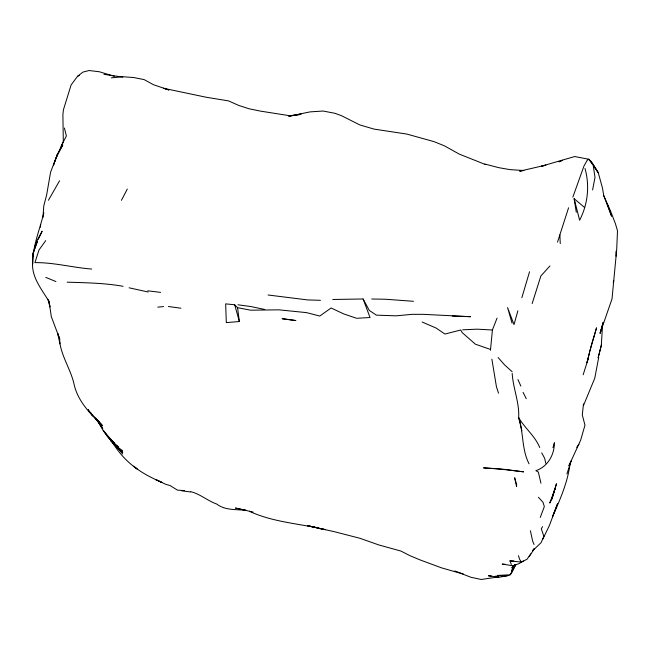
<?xml version="1.0" encoding="UTF-8"?>
<svg xmlns="http://www.w3.org/2000/svg" width="650" height="650" viewBox="0 0 650 650"><rect width="100%" height="100%" fill="white"/><g stroke="black" fill="none" stroke-linecap="round" stroke-linejoin="round"><path stroke-width="0.97" d="M603.208 322.286L602.582 324.529L601.331 344.963M42.949 217.514L43.778 205.92L46.694 194.724L50.554 172.323L57.46 154.253L62.774 144.974L56.493 156.78L53.414 165.336L57.46 154.253L56.493 156.78L63.31 141.879L62.896 114.522L63.432 109.769L71.11 84.947L77.545 76.294L82.891 72.109L89.026 70.525L99.361 71.76L114.384 76.31M603.728 195.544L610.399 210.73L615.42 223.673L617.5 230.815L616.688 249.746L612.024 298.894L600.113 333.214L603.143 322.514M40.406 227.232L40.649 224.38M490.457 350.342L492.407 330.005L497.039 318.142M583.489 403.877L582.286 414.895L584.959 425.189L580.645 440.204L568.896 465.774L571.114 461.004L566.914 473.964M592.597 189.971L594.994 177.385L593.076 164.409L588.876 159.266L574.706 156.536L541.418 166.221L545.894 165.238M589.712 351.658L586.958 362.781L591.492 344.703L596.554 327.827L589.948 350.732M48.945 301.438C42.242 290.095 32.817 278.988 32.5 265.208C32.273 247.114 39.65 230.092 43.851 212.721M584.675 207.577L574.129 198.673L579.621 220.236C587.86 204.23 589.842 185.835 585.008 168.48M598.731 357.305L594.774 378.186L583.481 405.535M517.863 310.806L514.02 324.602L507.561 307.58L512.038 323.107M600.113 333.214L602.582 324.529M521.836 297.741L529.555 271.733M552.955 447.622L554.385 442.699C554.458 454.862 547.706 466.684 535.876 470.673L538.338 472.046L540.954 483.243M568.579 207.773L557.513 242.133M552.646 496.535L556.473 483.746L551.826 499.127L549.746 503.043L555.076 488.589L551.826 499.127M583.148 374.782L588.624 357.524M532.155 303.558L540.889 275.933L549.941 265.947M613.194 282.506L613.852 280.849M572.845 197.129L583.984 165.994L587.202 160.282L588.876 159.266L591.403 161.688L598.252 172.705L602.526 188.216L603.761 195.674L611.585 216.198L607.254 203.938M534.032 548.559L532.456 550.899L541.019 542.742L543.896 536.437L541.304 528.775L542.579 526.687M540.256 517.449L544.334 506.594L543.018 502.304L538.46 497.315M34.832 246.496L36.554 242.897M38.269 239.297L42.144 231.197L36.498 241.605M542.539 539.63L549.372 525.582L557.627 503.523L552.394 516.961C559.902 499.996 567.702 482.422 570.026 463.954M48.449 200.249L59.564 180.749M61.035 146.299L66.365 135.972L64.415 128.026M127.286 189.085L121.428 200.306M511.103 573.3L515.653 564.639L511.266 573.584L509.86 575.006L497.266 575.477L508.454 575.283M514.938 564.574L511.599 570.814L515.044 564.606M509.86 575.006L510.819 573.276M511.786 571.545L515.629 564.639M511.355 564.492L509.949 560.918L521.365 562.063L527.053 559.244L530.814 553.832M529.173 556.579L534.008 549.307M513.484 565.581L511.81 567.97L515.279 564.509M45.703 240.622L38.984 249.998L34.929 262.624C53.958 262.397 72.711 267.621 91.739 269.043M576.704 447.298L578.979 444.275M77.545 76.294L79.308 75.408M523.429 561.015L519.009 563.615L513.281 565.809L502.223 564.078L505.204 564.306M513.736 565.459L515.149 565.069M300.698 114.433L288.714 116.253L310.115 111.881L323.091 111.036L335.075 113.336L341.583 115.741L359.767 124.906L374.034 129.098L406.803 134.062L434.078 141.643L444.389 145.827L459.323 154.131L485.688 164.629M545.659 165.157L519.675 171.169L523.884 170.511L510.096 169.642L498.769 167.668L484.859 164.036M498.956 576.867L481.219 579.475L470.982 577.289L461.216 573.503L441.382 567.808L420.331 560.008L410.183 555.774L400.977 551.078L378.779 544.936L359.905 538.273L334.417 531.716L307.629 525.696L317.866 527.938C294.84 523.307 271.18 521.316 249.478 511.347M501.142 576.542L507.821 575.632L499.078 577.249L488.418 575.794L491.351 575.965M300.698 114.376L289.705 115.716L260.691 111.158L249.08 108.786L238.737 105.43L228.516 100.888L206.302 97.264L163.467 88.262L168.813 89.952M495.186 577.176L498.046 576.875M111.312 77.854L122.891 76.733L133.746 77.537L144.162 79.617L153.465 84.711L168.748 89.903M157.763 307.133L163.524 306.597M237.575 307.694L239.346 321.523L226.314 322.611L225.664 303.867L234.699 304.785L237.575 307.694L250.664 310.188L278.915 309.839L306.483 312.618L319.767 316.038L331.11 307.986L343.907 313.999L356.525 318.256M112.507 442.504C118.934 452.879 127.059 461.988 137.093 468.967L133.632 466.18C141.968 473.2 151.97 478.002 161.834 482.43L155.716 479.554L165.831 484.356L170.032 485.517L177.45 490.141L184.421 490.596M357.281 318.248L370.037 317.525L363.123 298.984L332.751 299.479M462.662 329.818L477.173 329.168L492.407 330.005M299.236 114.27L300.966 114.197M67.178 282.173C85.849 282.774 104.691 283.018 123.11 286.301M509.949 560.918L513.801 560.942M371.702 299.016L385.214 299.227L413.457 301.291M147.794 290.81L160.639 292.386M295.596 320.523L282.1 318.703L295.896 320.531M452.213 316.03L470.543 316.704L423.109 314.34L412.246 314.324L396.094 315.835L376.399 315.144L369.306 310.432L363.123 298.984M320.474 300.308L307.726 299.934L268.06 295.002M495.267 576.201L497.226 576.314M181.634 490.815L190.653 491.961M237.989 304.793L250.981 306.572L264.777 309.481M168.391 306.507L180.895 308.214M103.927 74.328L122.809 77.082M317.387 528.198L325.577 529.661L307.629 525.696M253.11 512.062L235.446 508.04L245.976 510.348C236.015 509.218 225.266 510.591 216.726 504.051C207.594 500.809 200.281 494.065 190.905 491.717M148.086 291.988L129.09 287.804M463.548 574.129L454.659 570.952M490.352 349.399L475.345 344.167L462.223 332.629L460.728 330.005L444.957 334.051L436.142 328.063L422.142 322.026M45.801 277.379L55.933 281.572M99.686 424.466C105.316 434.874 112.791 444.113 122.704 450.751M512.176 371.759L504.652 364.967L498.079 357.516M119.275 449.052L122.744 452.254L114.522 445.242L110.654 440.765M115.123 445.25L117.203 447.216M113.758 442.479L106.957 435.614L118.519 447.281L116.48 445.226M95.672 418.567L102.668 425.799C90.236 413.928 77.244 400.676 73.848 383.183C70.509 369.566 62.368 357.557 59.938 343.623L57.663 333.426M96.322 419.266L101.026 424.247L97.589 420.526M91.934 414.448L90.724 413.083L96.216 419.039M90.724 413.083L91.983 414.489M94.494 417.3L98.272 421.517L96.46 419.266M115.936 445.884L119.072 449.442L117.959 447.866M95.558 418.551L102.773 428.618L98.207 420.794L99.678 424.458L98.686 421.907M117.837 447.899L122.688 453.984M588.876 159.266L592.183 164.011M593.288 165.588L598.252 172.705L593.076 164.409M89.594 411.418L92.649 415.919L91.138 413.303M110.5 439.392L111.516 440.944M521.365 562.063L519.74 559.561L518.416 555.693M109.907 438.75L111.361 441.179M541.718 452.855L544.651 458.282L545.797 463.296M109.265 437.938L110.134 439.554M523.071 392.364L526.264 398.702M539.719 447.509C535.056 436.028 525.013 428.415 518.789 417.877L518.692 417.243C519.391 402.114 513.053 388.229 512.184 373.392M88.294 409.614L89.546 412.173L88.311 409.63M517.952 379.576L520.845 386.084M534.048 544.481L532.61 540.954L530.384 530.725M529.067 463.824C521.641 449.499 523.673 432.957 518.789 417.877L521.869 430.788M57.752 333.352L59.849 339.365L51.293 316.574L48.994 300.942M498.542 393.226L496.446 386.774L491.871 359.174M234.699 304.785L239.346 321.523M47.946 299.179L49.896 306.938L49.367 303.014M574.129 198.673L576.29 212.29M559.878 234.926L560.251 243.636M59.816 340.706L59.946 343.858M32.825 264.03L33.077 252.866L37.432 241.215L32.841 254.443L32.849 256.344M616.005 251.257L616.046 256.222M516.636 484.681L516.579 486.647L514.646 477.726L516.636 484.681M598.528 356.168L598.146 357.833L601.526 344.533L598.528 356.168M562.413 160.314L559.114 161.752L562.413 160.314M497.664 468.772L483.494 467.862L505.31 469.446L523.599 471.851L497.664 468.772M114.4 443.422L110.264 439.408L103.212 430.438L114.4 443.422"/></g></svg>
